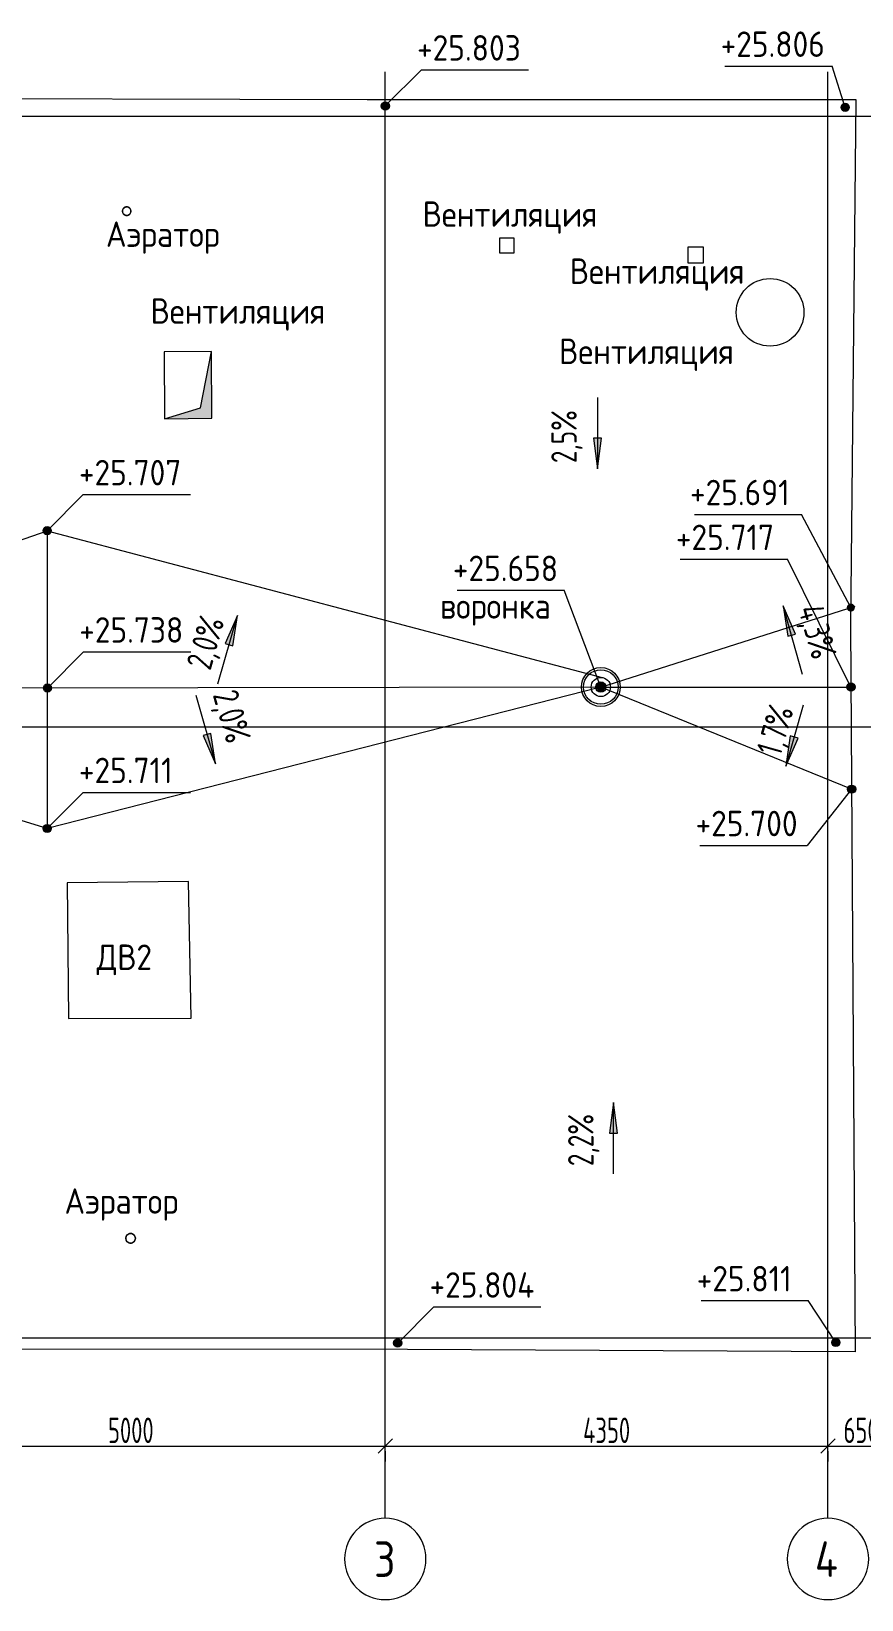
# Model space of a CAD drawing. Header units: millimetres. Extents: x -263990 to 193903, y -164417 to 240530.
# Drawn here: x 101834 to 109992, y -18263 to -2859 of the extents above; entities that cross this region are included whole.
import ezdxf

# ---------------------------------------------------------------- set-up
doc = ezdxf.new("R2010")
doc.units = ezdxf.units.MM
doc.header["$LTSCALE"] = 20
doc.layers.get('0').update_dxf_attribs({"lineweight": 0})
doc.layers.add('Оси_марки', color=7, linetype='Continuous', lineweight=18)
doc.layers.add('Размеры', color=7, linetype='Continuous', lineweight=9)
doc.layers.add('Сантехнические приборы', color=7, linetype='Continuous', lineweight=18, true_color=0x0080c0)
doc.styles.add('GOST Common', font='gost-common.ttf', dxfattribs={"width": 0.9, "height": 350})
doc.styles.add('GOST Common_1', font='gost-common.ttf', dxfattribs={"width": 0.8, "height": 350})
doc.styles.add('GOST Common_2', font='gost-common.ttf', dxfattribs={"width": 0.9, "height": 250})
doc.styles.add('ISOCPEUR', font='isocpeur.ttf', dxfattribs={"width": 0.9, "height": 250})

# ---------------------------------------------------------------- blocks, each defined once
blk = doc.blocks.new('Ось сетки - Круг_Ø8 мм-6577-_О__L1_0_000_')
at = {"layer": 'Оси_марки', "lineweight": 20}
for start, end in [(360, 180), (180, 360)]:
    blk.add_arc((0, 0), 4, start, end, dxfattribs=at)
blk = doc.blocks.new('_Oblique')
at = {"color": 0, "linetype": 'ByBlock', "lineweight": -2}
blk.add_line((-0.5, -0.5), (0.5, 0.5), dxfattribs=at)
blk = doc.blocks.new('109_Водосточная воронка - Радиус 70-1083720-_О__R_8_390_')
at = {"layer": 'Сантехнические приборы', "color": 7}
for radius in [191, 170, 50.8]:
    blk.add_circle((0, 0), radius, dxfattribs=at)

msp = doc.modelspace()

# ---------------------------------------------------------------- hatches: boundary and pattern name
at = {"layer": 'Размеры', "lineweight": 20}
h = msp.add_hatch(color=256, dxfattribs=at)
edge = h.paths.add_edge_path(flags=0)
edge.add_arc((105311.64325, -3591.32027), 40, -0.000000005, 359.999999995)
h = msp.add_hatch(color=256, dxfattribs=at)
edge = h.paths.add_edge_path(flags=0)
edge.add_arc((109830.09153, -3605.4573), 40, -0.000000005, 359.999999995)
h = msp.add_hatch(color=256, dxfattribs=at)
h.dxf.hatch_style = 1
h.paths.add_polyline_path([(103603.05857, -6002.17414), (103497.06813, -6558.0834), (103143.04893, -6663.06223), (103607.90084, -6658.28144)])
for points in [[(107397.24942, -7156.16156), (107436.74517, -6856.16156), (107357.75367, -6856.16156)], [(103858.55508, -8595.14708), (103738.60463, -8872.94522), (103814.59129, -8894.52494)], [(109221.48872, -8501.15193), (109265.47009, -8800.52721), (109341.45548, -8778.94303)], [(103643.04444, -10053.21386), (103599.08066, -9753.836), (103523.094, -9775.41572)], [(109247.50466, -10077.47991), (109367.47142, -9799.68882), (109291.48602, -9778.10464)], [(107554.3844, -13380.39331), (107514.88865, -13680.39331), (107593.88015, -13680.39331)]]:
    msp.add_hatch(color=256, dxfattribs=at).paths.add_polyline_path(points, flags=0)
h = msp.add_hatch(color=256, dxfattribs=at)
edge = h.paths.add_edge_path(flags=0)
edge.add_arc((101989.24273, -7763.44562), 40, -0.000000005, 359.999999995)
h = msp.add_hatch(color=256, dxfattribs=at)
edge = h.paths.add_edge_path(flags=0)
edge.add_arc((109885.8145, -8518.37138), 40, -0.000000005, 359.999999995)
h = msp.add_hatch(color=256, dxfattribs=at)
edge = h.paths.add_edge_path(flags=0)
edge.add_arc((101992.26262, -9308.62449), 40, -0.000000005, 359.999999995)
h = msp.add_hatch(color=256, dxfattribs=at)
edge = h.paths.add_edge_path(flags=0)
edge.add_arc((107429.58411, -9298.88221), 40, -0.000000005, 359.999999995)
h = msp.add_hatch(color=256, dxfattribs=at)
edge = h.paths.add_edge_path(flags=0)
edge.add_arc((109887.27969, -9298.88221), 40, -0.000000005, 359.999999995)
h = msp.add_hatch(color=256, dxfattribs=at)
edge = h.paths.add_edge_path(flags=0)
edge.add_arc((109893.54392, -10302.57988), 40, -0.000000005, 359.999999995)
h = msp.add_hatch(color=256, dxfattribs=at)
edge = h.paths.add_edge_path(flags=0)
edge.add_arc((101989.24273, -10688.56398), 40, -0.000000005, 359.999999995)
h = msp.add_hatch(color=256, dxfattribs=at)
edge = h.paths.add_edge_path(flags=0)
edge.add_arc((105434.08265, -15742.85082), 40, -0.000000005, 359.999999995)
h = msp.add_hatch(color=256, dxfattribs=at)
edge = h.paths.add_edge_path(flags=0)
edge.add_arc((109738.8943, -15737.38965), 40, -0.000000005, 359.999999995)

# ---------------------------------------------------------------- linework, layer by layer
for p, q in [((108649.28286, -3200.07687), (109701.8563, -3200.07687)), ((109830.09153, -3605.4573), (109701.8563, -3200.07687)), ((105311.64325, -3591.32027), (105666.50137, -3236.46215)), ((105311.64325, -17462.99997), (105311.64325, -3256.27129)), ((105666.50137, -3236.46215), (106719.07481, -3236.46215)), ((109661.64325, -17462.99997), (109661.64325, -3256.27129)), ((94157.99999, -3690.217), (140786.26471, -3690.217)), ((107397.24942, -6456.16156), (107397.24942, -7156.16156)), ((107436.74517, -6856.16156), (107357.75367, -6856.16156)), ((107357.75367, -6856.16156), (107397.24942, -7156.16156)), ((107397.24942, -7156.16156), (107436.74517, -6856.16156)), ((101989.24273, -7763.44562, 25707.30961), (102344.10085, -7408.5875, 25707.30961)), ((102344.10085, -7408.5875, 25707.30961), (103396.67429, -7408.5875, 25707.30961)), ((108348.61459, -7603.8584), (109401.18803, -7603.8584)), ((109885.2438, -8518.37138), (109401.18803, -7603.8584)), ((108209.71288, -8044.50494, 25656.07846), (109262.28633, -8044.50494, 25656.07846)), ((109887.27969, -9298.88221, 25656.07846), (109262.28633, -8044.50494, 25656.07846)), ((106018.31132, -8348.69285), (107070.88476, -8348.69285)), ((107429.58411, -9298.88221), (107070.88476, -8348.69285)), ((103667.3218, -9268.51907), (103858.55508, -8595.14708)), ((103858.55508, -8595.14708), (103738.60463, -8872.94522)), ((103814.59129, -8894.52494), (103858.55508, -8595.14708)), ((107429.58411, -9298.88221, 25656.07846), (109928.6464, -8504.57623, 25690.69522)), ((109221.48872, -8501.15193, -29164.99326), (109265.47009, -8800.52721, -29164.99326)), ((109341.45548, -8778.94303, -29164.99326), (109221.48872, -8501.15193, -29164.99326)), ((109412.76153, -9174.51269, -29164.99326), (109221.48872, -8501.15193, -29164.99326)), ((109265.47009, -8800.52721, -29164.99326), (109341.45548, -8778.94303, -29164.99326)), ((103738.60463, -8872.94522), (103814.59129, -8894.52494)), ((101992.26262, -9308.62449), (102347.12074, -8953.76637)), ((102347.12074, -8953.76637), (103399.69418, -8953.76637)), ((103451.81117, -9379.84187), (103643.04444, -10053.21386)), ((109892.75407, -10302.15966), (107429.58411, -9298.88221, 25656.07846)), ((109418.26041, -9476.34783, -58329.98652), (109247.50466, -10077.47991, -58329.98652)), ((94157.99999, -9690.217), (140786.26471, -9690.217)), ((103599.08066, -9753.836), (103523.094, -9775.41572)), ((103523.094, -9775.41572), (103643.04444, -10053.21386)), ((103643.04444, -10053.21386), (103599.08066, -9753.836)), ((109291.48602, -9778.10464, -58329.98652), (109247.50466, -10077.47991, -58329.98652)), ((109247.50466, -10077.47991, -58329.98652), (109367.47142, -9799.68882, -58329.98652)), ((109367.47142, -9799.68882, -58329.98652), (109291.48602, -9778.10464, -58329.98652)), ((109893.54392, -10302.57988), (109455.34787, -10854.87906)), ((101989.24273, -10688.56398), (102344.10085, -10333.70586)), ((102344.10085, -10333.70586), (103396.67429, -10333.70586)), ((108402.77443, -10854.87906), (109455.34787, -10854.87906)), ((107554.3844, -13380.39331), (107514.88865, -13680.39331)), ((107593.88015, -13680.39331), (107554.3844, -13380.39331)), ((107554.3844, -14080.39331), (107554.3844, -13380.39331)), ((107514.88865, -13680.39331), (107593.88015, -13680.39331)), ((105434.08265, -15742.85082), (105788.94077, -15387.9927)), ((105788.94077, -15387.9927), (106841.51421, -15387.9927)), ((108414.31739, -15326.30925), (109466.89083, -15326.30925)), ((109738.8943, -15737.38965), (109466.89083, -15326.30925)), ((94157.99999, -15690.217), (140786.26471, -15690.217)), ((100161.64325, -16754.95252), (105461.64325, -16754.95252)), ((105161.64325, -16754.95252), (109811.64325, -16754.95252)), ((109511.64325, -16754.95252), (110461.64325, -16754.95252)), ((105311.64325, -16804.96762), (105311.64325, -16904.95252)), ((105311.64325, -16804.96762), (105311.64325, -16904.95252)), ((109661.64325, -16804.96762), (109661.64325, -16904.95252))]:
    msp.add_line(p, q, dxfattribs=at)
for points in [[(95114.3403, -3490.37501), (100122.1898, -3514.5982), (105134.5268, -3527.55614), (109935.12354, -3527.33304), (109883.4984, -8693.01835), (109928.04109, -15829.95152), (105530.44447, -15805.85709), (100590.80697, -15802.76656), (95106.59227, -15799.76271), (95112.13475, -12469.05387), (95105.3839, -9940.82289), (95108.27746, -8569.59105)], [(106434.65023, -5035.75048), (106579.65023, -5035.75048), (106579.65023, -4890.75048), (106434.65023, -4890.75048)], [(108285.10261, -5132.55266), (108438.27552, -5132.55266), (108438.27552, -4976.94119), (108285.10261, -4976.94119)]]:
    msp.add_lwpolyline(points, close=True, dxfattribs=at)
for points, elevation in [([(102773.12083, -4582.40583), (102769.49253, -4582.35597), (102765.87336, -4582.6182), (102762.29014, -4583.19058), (102758.76939, -4584.06888), (102755.33717, -4585.24658), (102752.0189, -4586.71498), (102748.83914, -4588.46319), (102745.82144, -4590.47828), (102742.98813, -4592.74532), (102740.3602, -4595.24754), (102737.95711, -4597.9664), (102735.79663, -4600.88178), (102733.89477, -4603.9721), (102732.26561, -4607.21446), (102730.92121, -4610.58488), (102729.87152, -4614.05839), (102729.12432, -4617.60927), (102728.68514, -4621.21125), (102728.55722, -4624.83764), (102728.74153, -4628.46161), (102729.23668, -4632.05632), (102730.03902, -4635.59515), (102731.1426, -4639.05192), (102732.53926, -4642.40101), (102734.21865, -4645.61765), (102736.16834, -4648.67801), (102738.3739, -4651.55944), (102740.81899, -4654.2406), (102743.48552, -4656.70164), (102746.35374, -4658.92434), (102749.40242, -4660.89225), (102752.60898, -4662.5908), (102755.94969, -4664.0074), (102759.39981, -4665.13158), (102762.9338, -4665.95501), (102766.52549, -4666.4716), (102770.14829, -4666.67751), (102773.77539, -4666.57122), (102777.37992, -4666.15353), (102780.9352, -4665.42752), (102784.4149, -4664.39857), (102787.79328, -4663.07429), (102791.0453, -4661.4645), (102794.1469, -4659.5811), (102797.07512, -4657.43805), (102799.80827, -4655.05121), (102802.32611, -4652.43825), (102804.61001, -4649.61852), (102806.64306, -4646.61289), (102808.41021, -4643.44362), (102809.89837, -4640.13416), (102811.09652, -4636.70903), (102811.9958, -4633.19358), (102812.58954, -4629.61383), (102812.87335, -4625.9963), (102812.84513, -4622.36776), (102812.50509, -4618.75507), (102811.85574, -4615.185), (102810.9019, -4611.68395), (102809.65062, -4608.27787), (102808.11117, -4604.99196), (102806.29495, -4601.85056), (102804.2154, -4598.87691), (102801.88791, -4596.09304), (102799.32973, -4593.51956), (102796.55979, -4591.17551), (102793.5986, -4589.07826), (102790.46808, -4587.24334), (102787.19142, -4585.68432), (102783.79286, -4584.41275), (102780.29757, -4583.43804), (102776.73142, -4582.76741), (102773.12083, -4582.40583)], 25749.01517), ([(101989.24273, -7763.44562), (107442.13712, -9205.19874)], 25707.30961), ([(101989.24273, -7763.44562), (101989.24273, -10688.56398)], 25707.30961), ([(107429.58411, -9298.88221), (109887.27969, -9298.88221)], 25656.07846), ([(102811.80137, -14666.88727), (102807.74934, -14666.83158), (102803.70753, -14667.12444), (102799.70585, -14667.76367), (102795.77393, -14668.74453), (102791.94089, -14670.05977), (102788.23511, -14671.69964), (102784.68401, -14673.65202), (102781.31389, -14675.90243), (102778.14971, -14678.43423), (102775.21488, -14681.22866), (102772.53114, -14684.26504), (102770.11836, -14687.52088), (102767.9944, -14690.97209), (102766.17498, -14694.59311), (102764.67358, -14698.35713), (102763.50131, -14702.23628), (102762.66685, -14706.20185), (102762.17638, -14710.22447), (102762.03352, -14714.27436), (102762.23935, -14718.32155), (102762.79233, -14722.33605), (102763.68836, -14726.28816), (102764.92082, -14730.14862), (102766.48059, -14733.88883), (102768.3561, -14737.48111), (102770.53348, -14740.89887), (102772.99661, -14744.11679), (102775.72725, -14747.11106), (102778.70518, -14749.85951), (102781.90836, -14752.34179), (102785.31307, -14754.53951), (102788.8941, -14756.43642), (102792.62495, -14758.01846), (102796.47798, -14759.27393), (102800.42467, -14760.19352), (102804.43581, -14760.77043), (102808.4817, -14761.00039), (102812.53237, -14760.88169), (102816.55784, -14760.41522), (102820.52832, -14759.60442), (102824.41439, -14758.45531), (102828.1873, -14756.97638), (102831.8191, -14755.17859), (102835.28292, -14753.07525), (102838.5531, -14750.68193), (102841.60543, -14748.01635), (102844.41731, -14745.09824), (102846.96793, -14741.94921), (102849.23841, -14738.59258), (102851.21193, -14735.05319), (102852.87387, -14731.35725), (102854.21195, -14727.53212), (102855.21625, -14723.60612), (102855.87933, -14719.60833), (102856.19628, -14715.56833), (102856.16477, -14711.51604), (102855.78502, -14707.48146), (102855.05984, -14703.49446), (102853.9946, -14699.58456), (102852.5972, -14695.7807), (102850.87796, -14692.11106), (102848.84964, -14688.60279), (102846.52723, -14685.28188), (102843.92794, -14682.1729), (102841.07101, -14679.29888), (102837.97759, -14676.68109), (102834.67059, -14674.33892), (102831.17448, -14672.28971), (102827.51515, -14670.54862), (102823.7197, -14669.12855), (102819.81622, -14668.04002), (102815.83362, -14667.29107), (102811.80137, -14666.88727)], 25781.59142)]:
    msp.add_lwpolyline(points, dxfattribs=dict(at, elevation=elevation))
for points in [[(103603.05857, -6002.17414), (103138.20666, -6006.95493), (103143.04893, -6663.06223), (103607.90084, -6658.28144), (103603.05857, -6002.17414)], [(103143.04893, -6663.06223), (103497.06813, -6558.0834), (103603.05857, -6002.17414)], [(97526.3608, -9316.62624), (101989.24273, -7763.44562)], [(107429.58411, -9298.88221), (101989.24273, -10688.56398), (97526.3608, -9316.62624), (95106.60032, -10396.37832)], [(107429.58411, -9298.88221), (97526.3608, -9316.62624)], [(102198.50909, -12553.71918), (103405.3278, -12551.06026), (103377.68329, -11207.63449), (102186.84125, -11220.97967), (102198.50909, -12553.71918)]]:
    msp.add_lwpolyline(points, dxfattribs=at)
for centre, radius in [((105311.64325, -3591.32027), 40), ((109830.09153, -3605.4573), 40), ((102770.72776, -4624.50968, 25749.01517), 42.17181), ((109092.70134, -5618.6194, 25748.32682), 332.3187), ((101989.24273, -7763.44562, 25707.30961), 40), ((107429.58411, -9298.88221, 25656.07846), 94.52074), ((101992.26262, -9308.62449), 40), ((107429.58411, -9298.88221), 40), ((109887.27969, -9298.88221, 25656.07846), 40), ((109893.54392, -10302.57988), 40), ((101989.24273, -10688.56398), 40), ((102809.12883, -14713.9081, 25781.59142), 47.09673), ((105434.08265, -15742.85082), 40), ((109738.8943, -15737.38965), 40)]:
    msp.add_circle(centre, radius, dxfattribs=at)

# ---------------------------------------------------------------- block references
at = {"layer": 'Размеры', "lineweight": 20, "rotation": 179.4695112825543}
msp.add_blockref('109_Водосточная воронка - Радиус 70-1083720-_О__R_8_390_', (107429.58411, -9298.88221, 25656.07846), dxfattribs=at)
at = {"layer": 'Размеры', "lineweight": 20}
for name, p, xscale, yscale, zscale in [('_Oblique', (105311.64325, -16754.95252), 141.4, 141.4, 141.4), ('_Oblique', (109661.64325, -16754.95252), 141.4, 141.4, 141.4), ('Ось сетки - Круг_Ø8 мм-6577-_О__L1_0_000_', (105311.64325, -17862.99997), 99.99999999999994, 99.99999999999994, 99.99999999999994), ('Ось сетки - Круг_Ø8 мм-6577-_О__L1_0_000_', (109661.64325, -17862.99997), 99.99999999999994, 99.99999999999994, 99.99999999999994)]:
    msp.add_blockref(name, p, dxfattribs=dict(at, xscale=xscale, yscale=yscale, zscale=zscale))
at = {"layer": 'Размеры', "lineweight": 20, "xscale": 141.4, "yscale": 141.4, "zscale": 141.4, "rotation": 180}
for p in [(105311.64325, -16754.95252), (109661.64325, -16754.95252)]:
    msp.add_blockref('_Oblique', p, dxfattribs=at)

# ---------------------------------------------------------------- texts
at = {"layer": 'Размеры', "lineweight": 20, "char_height": 250, "width": 1266.66625, "attachment_point": 1, "rotation": 359.999999995, "style": 'ISOCPEUR'}
for s, insert in [('+25.803', (105623.77211, -2895.9933, -29175.57371)), ('+25.806', (108606.5536, -2859.60803, -29175.57371)), ('Вентиляция', (105678.70124, -4528.49664)), ('Аэратор', (102567.23631, -4725.49685)), ('Вентиляция', (107124.5003, -5088.99795)), ('Вентиляция', (103005.26056, -5480.87114)), ('Вентиляция', (107019.29101, -5876.54617)), ('+25.707', (102301.3716, -7068.11866, -3468.2641)), ('+25.691', (108305.88534, -7263.38956, -29175.57371)), ('+25.717', (108166.98363, -7704.0361, -3519.49525)), ('+25.658', (105975.58206, -8008.22401, -29175.57371)), ('воронка', (105849.35716, -8377.87518)), ('+25.738', (102304.39148, -8613.29753, -29175.57371)), ('+25.711', (102301.3716, -9993.23702, -29175.57371)), ('+25.700', (108360.04517, -10514.41022, -29175.57371)), ('ДВ2', (102475.12551, -11827.93075)), ('Аэратор', (102160.06224, -14223.06094)), ('+25.804', (105746.21152, -15047.52386, -29175.57371)), ('+25.811', (108371.58814, -14985.84041, -29175.57371))]:
    msp.add_mtext(s, dxfattribs=dict(at, insert=insert))
at = {"layer": 'Размеры', "lineweight": 20, "char_height": 250, "attachment_point": 1, "line_spacing_factor": 1.022761, "style": 'GOST Common_2'}
for s, insert, width, rotation in [('2,5%', (106943, -7100), 712.0296956, 89.999999995), ('2,0%', (103353, -9076), 790.4736451, 74.145797681), ('4,3%', (109606, -8465, -29164.99326), 790.4736451, 285.857566594), ('2,0%', (103854.9396, -9305.28705), 790.4736451, 285.854202309), ('1,7%', (108954.7034, -9920.08084, 9770.62154), 790.4736451, 74.142433396), ('2,2%', (107108, -14005), 712.0296956, 89.999999995)]:
    msp.add_mtext(s, dxfattribs=dict(at, insert=insert, width=width, rotation=rotation))
at = {"layer": 'Размеры', "lineweight": 20}
for s, insert, char_height, width, attachment_point, style in [('\\A1;5000', (102811.64325, -16599.95252), 250, 756.8431497, 5, 'GOST Common_1'), ('\\A1;4350', (107486.64325, -16599.95252), 250, 782.4121751, 5, 'GOST Common_1'), ('\\A1;650', (109986.64325, -16599.95252), 250, 567.6323623, 5, 'GOST Common_1'), ('\\fGOST Common|b0|i0|c204|p34|;\\W.9;3', (105200.56259, -17690.46661), 350, 266.9619375, 1, 'GOST Common'), ('\\fGOST Common|b0|i0|c204|p34|;\\W.9;4', (109533.01259, -17690.46661), 350, 310.2530625, 1, 'GOST Common')]:
    msp.add_mtext(s, dxfattribs=dict(at, insert=insert, char_height=char_height, width=width, attachment_point=attachment_point, style=style))

doc.saveas('drawing.dxf')
